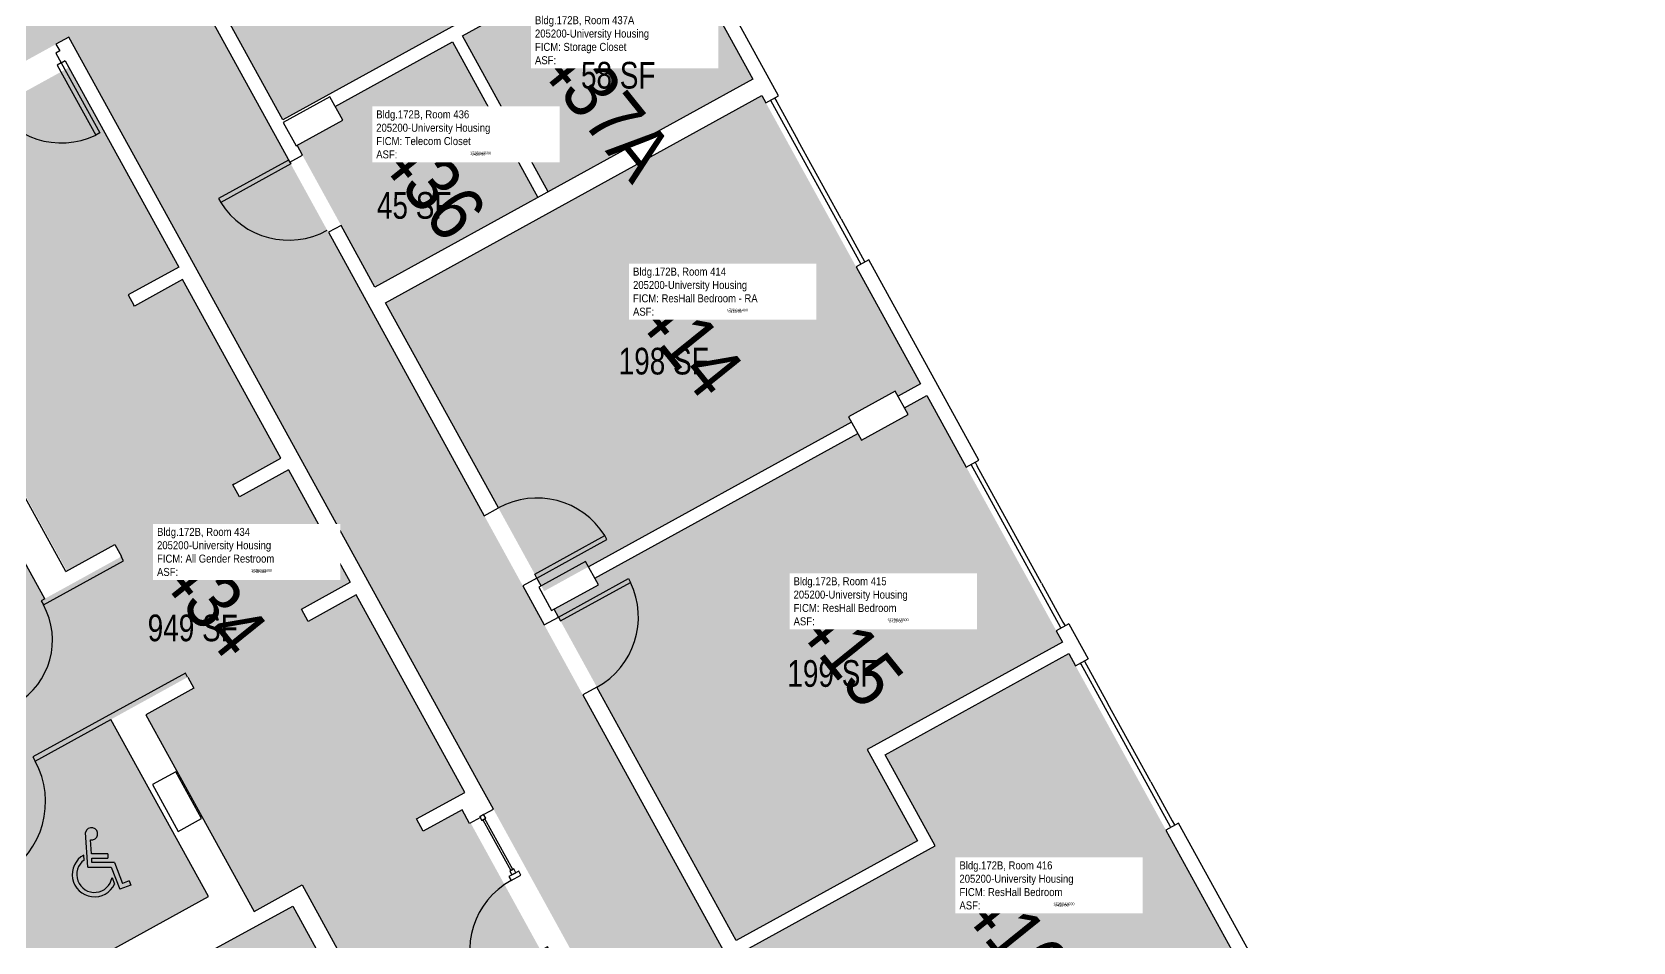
# Model space of a CAD drawing. Header units: inches. Extents: x 69233640 to 69235957, y 27660565 to 27663170.
# Drawn here: x 69235014 to 69235734, y 27661523 to 27661932 of the extents above; entities that cross this region are included whole.
import ezdxf
from ezdxf.enums import TextEntityAlignment as Align

# ---------------------------------------------------------------- set-up
doc = ezdxf.new("R2010")
doc.units = ezdxf.units.IN
doc.header["$LTSCALE"] = 100
doc.header["$MEASUREMENT"] = 0
doc.layers.get('0').update_dxf_attribs({"linetype": 'CONTINUOUS'})
for name, color, linetype in [('A-COLS', 5, 'CONTINUOUS'), ('A-DOOR', 2, 'CONTINUOUS'), ('A-GLAZ', 1, 'CONTINUOUS'), ('A-IDEN-ICON', 4, 'CONTINUOUS'), ('A-IDEN-RNUM', 7, 'CONTINUOUS'), ('A-IDEN-SNUM', 4, 'CONTINUOUS'), ('A-IDEN-VNUM', 4, 'CONTINUOUS'), ('A-WALL', 5, 'CONTINUOUS'), ('AREA-TEXT', 3, 'CONTINUOUS'), ('Rooms-Category-Color', 7, 'CONTINUOUS'), ('Rooms-College-Color', 7, 'CONTINUOUS'), ('Rooms-Department-Color', 7, 'CONTINUOUS'), ('Rooms-Division-Color', 7, 'CONTINUOUS'), ('Rooms-Information', 7, 'CONTINUOUS')]:
    doc.layers.add(name, color=color, linetype=linetype)
doc.styles.add('CP_AREA', font='arial.ttf', dxfattribs={"height": 15})
doc.styles.add('CP_ROOMSNUMBER', font='arial.ttf', dxfattribs={"height": 1})
doc.styles.add('CP_ROOMVNUMBER', font='arial.ttf', dxfattribs={"width": 0.85, "height": 0.075})

# ---------------------------------------------------------------- blocks, each defined once
blk = doc.blocks.new('08_Single-Flush - 08 Door_Single-Flush  3_-0_ x 7_-0_-3899613-LEVEL 4')
at = {"layer": 'A-DOOR'}
for p, q in [((16, 3.62), (16, 39.57)), ((18, 39.57), (16, 39.57)), ((18, 3.62), (18, 39.57)), ((18, 3.62), (16, 3.62))]:
    blk.add_line(p, q, dxfattribs=at)
at = {"layer": 'A-DOOR', "lineweight": 25}
blk.add_arc((18, 3.62), 36, 93.18474, 180, dxfattribs=at)
blk = doc.blocks.new('08_Single-Flush - 08 Door_Single-Flush  3_-0_ x 7_-0_-3899614-LEVEL 4')
at = {"layer": 'A-DOOR'}
for p, q in [((16, -3.62), (16, -39.57)), ((18, -3.62), (16, -3.62)), ((18, -3.62), (18, -39.57)), ((18, -39.57), (16, -39.57))]:
    blk.add_line(p, q, dxfattribs=at)
at = {"layer": 'A-DOOR', "lineweight": 25}
blk.add_arc((18, -3.62), 36, 180, 266.81526, dxfattribs=at)
blk = doc.blocks.new('08_Single-Flush - 08 Door_Single-Flush  3_-0_ x 7_-0_-416150-LEVEL 4')
at = {"layer": 'A-DOOR'}
for p, q in [((16, 3.25), (16, 39.19)), ((18, 39.19), (16, 39.19)), ((18, 3.25), (18, 39.19)), ((18, 3.25), (16, 3.25))]:
    blk.add_line(p, q, dxfattribs=at)
at = {"layer": 'A-DOOR', "lineweight": 25}
blk.add_arc((18, 3.25), 36, 93.18474, 180, dxfattribs=at)
blk = doc.blocks.new('Panel Door2 - Panel Door_3_-2_ x 7_-8_-3133940-LEVEL 4')
at = {"layer": 'A-DOOR'}
for p, q in [((18, 1.06), (18, 39.05)), ((19, 39.05), (18, 39.05)), ((19, 1.06), (19, 39.05)), ((19, 1.06), (18, 1.06))]:
    blk.add_line(p, q, dxfattribs=at)
at = {"layer": 'A-DOOR', "lineweight": 25}
blk.add_arc((19, 1.06), 38, 91.50796, 180, dxfattribs=at)
blk = doc.blocks.new('08_Single-Flush - 08 Door_Single-Flush  3_-0_ x 7_-0_ - NO RATING-2496992-LEVEL 4')
at = {"layer": 'A-DOOR'}
for p, q in [((16, -2.62), (16, -38.57)), ((18, -2.62), (16, -2.62)), ((18, -2.62), (18, -38.57)), ((18, -38.57), (16, -38.57))]:
    blk.add_line(p, q, dxfattribs=at)
at = {"layer": 'A-DOOR', "lineweight": 25}
blk.add_arc((18, -2.62), 36, 180, 266.81526, dxfattribs=at)
blk = doc.blocks.new('Panel Door2 - Panel Door_2_-9_ x 7_-8_-3133977-LEVEL 4')
at = {"layer": 'A-DOOR'}
for p, q in [((15.5, 1.06), (15.5, 34.05)), ((16.5, 34.05), (15.5, 34.05)), ((16.5, 1.06), (16.5, 34.05)), ((16.5, 1.06), (15.5, 1.06))]:
    blk.add_line(p, q, dxfattribs=at)
at = {"layer": 'A-DOOR', "lineweight": 25}
blk.add_arc((16.5, 1.06), 33, 91.7365, 180, dxfattribs=at)
blk = doc.blocks.new('08_Single-Flush - 08 Door_Single-Flush  3_-0_ x 7_-0_-2482383-LEVEL 4')
at = {"layer": 'A-DOOR'}
for p, q in [((16, -2.5), (16, -38.44)), ((18, -2.5), (16, -2.5)), ((18, -2.5), (18, -38.44)), ((18, -38.44), (16, -38.44))]:
    blk.add_line(p, q, dxfattribs=at)
at = {"layer": 'A-DOOR', "lineweight": 25}
blk.add_arc((18, -2.5), 36, 180, 266.81526, dxfattribs=at)
blk = doc.blocks.new('CPHC')
for p, q in [((5.49, 8), (5.01, 15.77)), ((6.31, 11), (6.12, 14.1)), ((10, 11), (6.31, 11)), ((10, 11), (10, 10)), ((4.7, 9.57), (4.63, 10.7)), ((5.49, 8), (10.79, 8)), ((6.37, 10), (10, 10)), ((6.43, 9), (6.37, 10)), ((11.48, 9), (6.43, 9)), ((10.79, 8), (12.74, 2.99)), ((11.48, 9), (13.31, 4.28)), ((10.95, 5.66), (11.53, 4.17)), ((15.18, 3.93), (12.74, 2.99)), ((14.82, 4.87), (13.31, 4.28)), ((14.82, 4.87), (15.18, 3.93))]:
    blk.add_line(p, q)
for centre, radius, start, end in [((6.35, 15.46), 1.38, 260.2584, 166.6451), ((7, 6.3), 5, 118.3454, 334.8586), ((7, 6.3), 4, 125.1719, 350.8537)]:
    blk.add_arc(centre, radius, start, end)

msp = doc.modelspace()

# ---------------------------------------------------------------- hatches: boundary and pattern name
at = {"layer": 'Rooms-Category-Color', "true_color": 0x728ef3}
for points in [[(69235088.75, 27661961.81), (69235126.81, 27661892.64), (69235325.73, 27662002.09), (69235315.99, 27662030.66), (69235226.01, 27662294.66), (69234980.07, 27662159.33), (69234992.79, 27662136.2), (69235013.38, 27662147.53), (69235019.17, 27662137.02), (69234998.58, 27662125.69), (69235030.19, 27662068.25), (69235066.59, 27662002.09)], [(69235299.61, 27661981.01), (69235338.18, 27661910.9), (69235246.09, 27661860.22), (69235207.51, 27661930.34)], [(69235381.2, 27661759.08), (69235402.23, 27661770.65), (69235403.54, 27661768.27), (69235413.62, 27661773.81), (69235342.28, 27661903.45), (69235172.97, 27661810.29), (69235244.31, 27661680.65), (69235264.24, 27661691.62), (69235382.52, 27661756.7)], [(69235416.45, 27661768.66), (69235406.38, 27661763.12), (69235408.02, 27661760.14), (69235386.99, 27661748.57), (69235385.35, 27661751.55), (69235267.07, 27661686.47), (69235268.71, 27661683.49), (69235248.78, 27661672.52), (69235330.72, 27661523.61), (69235412.19, 27661568.44), (69235389.66, 27661609.39), (69235477.49, 27661657.72)], [(69235393.88, 27661408.81), (69235553.34, 27661496.55), (69235563.19, 27661501.97), (69235480.32, 27661652.57), (69235397.64, 27661607.08), (69235420.17, 27661566.13), (69235333.55, 27661518.46)]]:
    msp.add_hatch(color=171, dxfattribs=at).paths.add_polyline_path(points)
at = {"layer": 'Rooms-Category-Color', "true_color": 0xadadad}
for points in [[(69234463.15, 27661538.79), (69234470.21, 27661542.67), (69234542.95, 27661582.76), (69234541.26, 27661585.82), (69234541.11, 27661585.82), (69234512.52, 27661637.78), (69234685.99, 27661733.23), (69234714.59, 27661681.34), (69234723.87, 27661686.45), (69234726.76, 27661681.2), (69234780.96, 27661711.11), (69234747.61, 27661771.71), (69234748.51, 27661772.2), (69234747.97, 27661773.19), (69234748.05, 27661773.24), (69234747.57, 27661774.11), (69234852.24, 27661831.7), (69234855.41, 27661833.45), (69234855.47, 27661833.48), (69234947.66, 27661884.2), (69234947.66, 27661884.2), (69235027.65, 27661928.21), (69235028.21, 27661928.49), (69235084.02, 27661956.92), (69235025.86, 27662062.59), (69234973.3, 27662033.67), (69234973.48, 27662033.34), (69234935.91, 27662012.67), (69234917.12, 27662036.03), (69234773.43, 27661922.69), (69234765.87, 27661932.09), (69234705.64, 27662006.94), (69234661.05, 27661971.07), (69234656.36, 27661967.29), (69234460.22, 27661809.45), (69234445.72, 27661827.47), (69234337.06, 27661767.59)], [(69235030.51, 27661929.76), (69235084.02, 27661956.92), (69235734.08, 27660775.49), (69235681.49, 27660746.55)], [(69235203.03, 27661927.59), (69235241.49, 27661857.69), (69235168.22, 27661817.38), (69235133.15, 27661881.12), (69235153.74, 27661892.45), (69235150.35, 27661898.6)], [(69235049.44, 27661622.98), (69235083.99, 27661642), (69235086.77, 27661636.96), (69235065.19, 27661625.09), (69235111.56, 27661540.81), (69235113.85, 27661536.65), (69235135.42, 27661548.53), (69235182.61, 27661462.77), (69235175.38, 27661458.79), (69235148.56, 27661507.53), (69235131.21, 27661539.07), (69235111.37, 27661528.15), (69235110.35, 27661527.59), (69235095.29, 27661519.31), (69235112.64, 27661487.77), (69235139.46, 27661439.03), (69235132.23, 27661435.05), (69235105.41, 27661483.79), (69235088.06, 27661515.33), (69235052.14, 27661495.56), (69235069.49, 27661464.02), (69235096.31, 27661415.29), (69235089.08, 27661411.31), (69235062.26, 27661460.05), (69235044.91, 27661491.59), (69235008.99, 27661471.82), (69235026.34, 27661440.28), (69235053.16, 27661391.54), (69235045.93, 27661387.57), (69235019.12, 27661436.3), (69235001.76, 27661467.85), (69234965.84, 27661448.08), (69234983.2, 27661416.54), (69235009.5, 27661368.73), (69234987.89, 27661356.84), (69235017.21, 27661303.57), (69235017.21, 27661303.57), (69235058.75, 27661228.07), (69235115.2, 27661259.14), (69235147.61, 27661276.97), (69235115.8, 27661334.8), (69235084.25, 27661317.44), (69235095.82, 27661296.41), (69235090.35, 27661293.4), (69235069.57, 27661331.17), (69235113.81, 27661355.51), (69235137.49, 27661312.49), (69235137.49, 27661312.49), (69235154.84, 27661280.95), (69235190.32, 27661300.47), (69235172.97, 27661332.01), (69235148.79, 27661375.96), (69235156.01, 27661379.94), (69235181.89, 27661332.91), (69235182.86, 27661331.15), (69235182.86, 27661331.15), (69235200.21, 27661299.61), (69235235.69, 27661319.13), (69235218.34, 27661350.67), (69235217.37, 27661352.43), (69235217.38, 27661352.43), (69235192.01, 27661398.53), (69235211.94, 27661409.5), (69235211.7, 27661409.94), (69235226.32, 27661417.98), (69235232.77, 27661406.27), (69235292.52, 27661439.15), (69235252.52, 27661511.87), (69235230.2, 27661499.59), (69235226.58, 27661506.16), (69235244.47, 27661516), (69235211.2, 27661576.46), (69235210.77, 27661576.22), (69235207.39, 27661582.36), (69235189.94, 27661572.76), (69235186.93, 27661578.23), (69235208.59, 27661590.15), (69235159.73, 27661678.96), (69235138.11, 27661667.06), (69235135.1, 27661672.54), (69235157.1, 27661684.65), (69235129.32, 27661735.13), (69235107.49, 27661723.12), (69235104.72, 27661728.16), (69235104.5, 27661728.04), (69235104.48, 27661728.59), (69235125.92, 27661740.39), (69235081.69, 27661820.78), (69235060.03, 27661808.86), (69235057.2, 27661813.87), (69235057.26, 27661813.9), (69235079.96, 27661826.39), (69235030.58, 27661916.13), (69234955.74, 27661874.95), (69235007.89, 27661780.18), (69234986.37, 27661768.34), (69235029.58, 27661689.81), (69235051.15, 27661701.68), (69235054.17, 27661696.21), (69235019.64, 27661677.21), (69235018.37, 27661679.51), (69234975.89, 27661756.72), (69234944.35, 27661739.36), (69234988.61, 27661658.92), (69234983.13, 27661655.91), (69234938.87, 27661736.35), (69234901.64, 27661715.86), (69234945.9, 27661635.42), (69234940.42, 27661632.41), (69234896.16, 27661712.85), (69234858.92, 27661692.36), (69234903.19, 27661611.92), (69234897.71, 27661608.91), (69234853.45, 27661689.35), (69234816.21, 27661668.86), (69234860.47, 27661588.42), (69234860.47, 27661588.42), (69234889.28, 27661536.07), (69234889.28, 27661536.07), (69234933.63, 27661455.46), (69234970.87, 27661475.95), (69234926.51, 27661556.56), (69234931.99, 27661559.57), (69234976.34, 27661478.96), (69235013.58, 27661499.45), (69234969.23, 27661580.06), (69234974.7, 27661583.07), (69235019.05, 27661502.47), (69235093.28, 27661543.31), (69235050.71, 27661620.68)]]:
    msp.add_hatch(color=253, dxfattribs=at).paths.add_polyline_path(points)
at = {"layer": 'Rooms-College-Color', "true_color": 0xadadad}
for points in [[(69235088.75, 27661961.81), (69235126.81, 27661892.64), (69235325.73, 27662002.09), (69235315.99, 27662030.66), (69235226.01, 27662294.66), (69234980.07, 27662159.33), (69234992.79, 27662136.2), (69235013.38, 27662147.53), (69235019.17, 27662137.02), (69234998.58, 27662125.69), (69235030.19, 27662068.25), (69235066.59, 27662002.09)], [(69234463.15, 27661538.79), (69234470.21, 27661542.67), (69234542.95, 27661582.76), (69234541.26, 27661585.82), (69234541.11, 27661585.82), (69234512.52, 27661637.78), (69234685.99, 27661733.23), (69234714.59, 27661681.34), (69234723.87, 27661686.45), (69234726.76, 27661681.2), (69234780.96, 27661711.11), (69234747.61, 27661771.71), (69234748.51, 27661772.2), (69234747.97, 27661773.19), (69234748.05, 27661773.24), (69234747.57, 27661774.11), (69234852.24, 27661831.7), (69234855.41, 27661833.45), (69234855.47, 27661833.48), (69234947.66, 27661884.2), (69234947.66, 27661884.2), (69235027.65, 27661928.21), (69235028.21, 27661928.49), (69235084.02, 27661956.92), (69235025.86, 27662062.59), (69234973.3, 27662033.67), (69234973.48, 27662033.34), (69234935.91, 27662012.67), (69234917.12, 27662036.03), (69234773.43, 27661922.69), (69234765.87, 27661932.09), (69234705.64, 27662006.94), (69234661.05, 27661971.07), (69234656.36, 27661967.29), (69234460.22, 27661809.45), (69234445.72, 27661827.47), (69234337.06, 27661767.59)], [(69235299.61, 27661981.01), (69235338.18, 27661910.9), (69235246.09, 27661860.22), (69235207.51, 27661930.34)], [(69235030.51, 27661929.76), (69235084.02, 27661956.92), (69235734.08, 27660775.49), (69235681.49, 27660746.55)], [(69235203.03, 27661927.59), (69235241.49, 27661857.69), (69235168.22, 27661817.38), (69235133.15, 27661881.12), (69235153.74, 27661892.45), (69235150.35, 27661898.6)], [(69235049.44, 27661622.98), (69235083.99, 27661642), (69235086.77, 27661636.96), (69235065.19, 27661625.09), (69235111.56, 27661540.81), (69235113.85, 27661536.65), (69235135.42, 27661548.53), (69235182.61, 27661462.77), (69235175.38, 27661458.79), (69235148.56, 27661507.53), (69235131.21, 27661539.07), (69235111.37, 27661528.15), (69235110.35, 27661527.59), (69235095.29, 27661519.31), (69235112.64, 27661487.77), (69235139.46, 27661439.03), (69235132.23, 27661435.05), (69235105.41, 27661483.79), (69235088.06, 27661515.33), (69235052.14, 27661495.56), (69235069.49, 27661464.02), (69235096.31, 27661415.29), (69235089.08, 27661411.31), (69235062.26, 27661460.05), (69235044.91, 27661491.59), (69235008.99, 27661471.82), (69235026.34, 27661440.28), (69235053.16, 27661391.54), (69235045.93, 27661387.57), (69235019.12, 27661436.3), (69235001.76, 27661467.85), (69234965.84, 27661448.08), (69234983.2, 27661416.54), (69235009.5, 27661368.73), (69234987.89, 27661356.84), (69235017.21, 27661303.57), (69235017.21, 27661303.57), (69235058.75, 27661228.07), (69235115.2, 27661259.14), (69235147.61, 27661276.97), (69235115.8, 27661334.8), (69235084.25, 27661317.44), (69235095.82, 27661296.41), (69235090.35, 27661293.4), (69235069.57, 27661331.17), (69235113.81, 27661355.51), (69235137.49, 27661312.49), (69235137.49, 27661312.49), (69235154.84, 27661280.95), (69235190.32, 27661300.47), (69235172.97, 27661332.01), (69235148.79, 27661375.96), (69235156.01, 27661379.94), (69235181.89, 27661332.91), (69235182.86, 27661331.15), (69235182.86, 27661331.15), (69235200.21, 27661299.61), (69235235.69, 27661319.13), (69235218.34, 27661350.67), (69235217.37, 27661352.43), (69235217.38, 27661352.43), (69235192.01, 27661398.53), (69235211.94, 27661409.5), (69235211.7, 27661409.94), (69235226.32, 27661417.98), (69235232.77, 27661406.27), (69235292.52, 27661439.15), (69235252.52, 27661511.87), (69235230.2, 27661499.59), (69235226.58, 27661506.16), (69235244.47, 27661516), (69235211.2, 27661576.46), (69235210.77, 27661576.22), (69235207.39, 27661582.36), (69235189.94, 27661572.76), (69235186.93, 27661578.23), (69235208.59, 27661590.15), (69235159.73, 27661678.96), (69235138.11, 27661667.06), (69235135.1, 27661672.54), (69235157.1, 27661684.65), (69235129.32, 27661735.13), (69235107.49, 27661723.12), (69235104.72, 27661728.16), (69235104.5, 27661728.04), (69235104.48, 27661728.59), (69235125.92, 27661740.39), (69235081.69, 27661820.78), (69235060.03, 27661808.86), (69235057.2, 27661813.87), (69235057.26, 27661813.9), (69235079.96, 27661826.39), (69235030.58, 27661916.13), (69234955.74, 27661874.95), (69235007.89, 27661780.18), (69234986.37, 27661768.34), (69235029.58, 27661689.81), (69235051.15, 27661701.68), (69235054.17, 27661696.21), (69235019.64, 27661677.21), (69235018.37, 27661679.51), (69234975.89, 27661756.72), (69234944.35, 27661739.36), (69234988.61, 27661658.92), (69234983.13, 27661655.91), (69234938.87, 27661736.35), (69234901.64, 27661715.86), (69234945.9, 27661635.42), (69234940.42, 27661632.41), (69234896.16, 27661712.85), (69234858.92, 27661692.36), (69234903.19, 27661611.92), (69234897.71, 27661608.91), (69234853.45, 27661689.35), (69234816.21, 27661668.86), (69234860.47, 27661588.42), (69234860.47, 27661588.42), (69234889.28, 27661536.07), (69234889.28, 27661536.07), (69234933.63, 27661455.46), (69234970.87, 27661475.95), (69234926.51, 27661556.56), (69234931.99, 27661559.57), (69234976.34, 27661478.96), (69235013.58, 27661499.45), (69234969.23, 27661580.06), (69234974.7, 27661583.07), (69235019.05, 27661502.47), (69235093.28, 27661543.31), (69235050.71, 27661620.68)], [(69235381.2, 27661759.08), (69235402.23, 27661770.65), (69235403.54, 27661768.27), (69235413.62, 27661773.81), (69235342.28, 27661903.45), (69235172.97, 27661810.29), (69235244.31, 27661680.65), (69235264.24, 27661691.62), (69235382.52, 27661756.7)], [(69235416.45, 27661768.66), (69235406.38, 27661763.12), (69235408.02, 27661760.14), (69235386.99, 27661748.57), (69235385.35, 27661751.55), (69235267.07, 27661686.47), (69235268.71, 27661683.49), (69235248.78, 27661672.52), (69235330.72, 27661523.61), (69235412.19, 27661568.44), (69235389.66, 27661609.39), (69235477.49, 27661657.72)], [(69235393.88, 27661408.81), (69235553.34, 27661496.55), (69235563.19, 27661501.97), (69235480.32, 27661652.57), (69235397.64, 27661607.08), (69235420.17, 27661566.13), (69235333.55, 27661518.46)]]:
    msp.add_hatch(color=253, dxfattribs=at).paths.add_polyline_path(points)
at = {"layer": 'Rooms-Department-Color', "true_color": 0x604aed}
for points in [[(69235088.75, 27661961.81), (69235126.81, 27661892.64), (69235325.73, 27662002.09), (69235315.99, 27662030.66), (69235226.01, 27662294.66), (69234980.07, 27662159.33), (69234992.79, 27662136.2), (69235013.38, 27662147.53), (69235019.17, 27662137.02), (69234998.58, 27662125.69), (69235030.19, 27662068.25), (69235066.59, 27662002.09)], [(69235299.61, 27661981.01), (69235338.18, 27661910.9), (69235246.09, 27661860.22), (69235207.51, 27661930.34)], [(69235381.2, 27661759.08), (69235402.23, 27661770.65), (69235403.54, 27661768.27), (69235413.62, 27661773.81), (69235342.28, 27661903.45), (69235172.97, 27661810.29), (69235244.31, 27661680.65), (69235264.24, 27661691.62), (69235382.52, 27661756.7)], [(69235416.45, 27661768.66), (69235406.38, 27661763.12), (69235408.02, 27661760.14), (69235386.99, 27661748.57), (69235385.35, 27661751.55), (69235267.07, 27661686.47), (69235268.71, 27661683.49), (69235248.78, 27661672.52), (69235330.72, 27661523.61), (69235412.19, 27661568.44), (69235389.66, 27661609.39), (69235477.49, 27661657.72)], [(69235393.88, 27661408.81), (69235553.34, 27661496.55), (69235563.19, 27661501.97), (69235480.32, 27661652.57), (69235397.64, 27661607.08), (69235420.17, 27661566.13), (69235333.55, 27661518.46)]]:
    msp.add_hatch(color=173, dxfattribs=at).paths.add_polyline_path(points)
at = {"layer": 'Rooms-Department-Color', "true_color": 0xacacac}
for points in [[(69234463.15, 27661538.79), (69234470.21, 27661542.67), (69234542.95, 27661582.76), (69234541.26, 27661585.82), (69234541.11, 27661585.82), (69234512.52, 27661637.78), (69234685.99, 27661733.23), (69234714.59, 27661681.34), (69234723.87, 27661686.45), (69234726.76, 27661681.2), (69234780.96, 27661711.11), (69234747.61, 27661771.71), (69234748.51, 27661772.2), (69234747.97, 27661773.19), (69234748.05, 27661773.24), (69234747.57, 27661774.11), (69234852.24, 27661831.7), (69234855.41, 27661833.45), (69234855.47, 27661833.48), (69234947.66, 27661884.2), (69234947.66, 27661884.2), (69235027.65, 27661928.21), (69235028.21, 27661928.49), (69235084.02, 27661956.92), (69235025.86, 27662062.59), (69234973.3, 27662033.67), (69234973.48, 27662033.34), (69234935.91, 27662012.67), (69234917.12, 27662036.03), (69234773.43, 27661922.69), (69234765.87, 27661932.09), (69234705.64, 27662006.94), (69234661.05, 27661971.07), (69234656.36, 27661967.29), (69234460.22, 27661809.45), (69234445.72, 27661827.47), (69234337.06, 27661767.59)], [(69235030.51, 27661929.76), (69235084.02, 27661956.92), (69235734.08, 27660775.49), (69235681.49, 27660746.55)], [(69235203.03, 27661927.59), (69235241.49, 27661857.69), (69235168.22, 27661817.38), (69235133.15, 27661881.12), (69235153.74, 27661892.45), (69235150.35, 27661898.6)], [(69235049.44, 27661622.98), (69235083.99, 27661642), (69235086.77, 27661636.96), (69235065.19, 27661625.09), (69235111.56, 27661540.81), (69235113.85, 27661536.65), (69235135.42, 27661548.53), (69235182.61, 27661462.77), (69235175.38, 27661458.79), (69235148.56, 27661507.53), (69235131.21, 27661539.07), (69235111.37, 27661528.15), (69235110.35, 27661527.59), (69235095.29, 27661519.31), (69235112.64, 27661487.77), (69235139.46, 27661439.03), (69235132.23, 27661435.05), (69235105.41, 27661483.79), (69235088.06, 27661515.33), (69235052.14, 27661495.56), (69235069.49, 27661464.02), (69235096.31, 27661415.29), (69235089.08, 27661411.31), (69235062.26, 27661460.05), (69235044.91, 27661491.59), (69235008.99, 27661471.82), (69235026.34, 27661440.28), (69235053.16, 27661391.54), (69235045.93, 27661387.57), (69235019.12, 27661436.3), (69235001.76, 27661467.85), (69234965.84, 27661448.08), (69234983.2, 27661416.54), (69235009.5, 27661368.73), (69234987.89, 27661356.84), (69235017.21, 27661303.57), (69235017.21, 27661303.57), (69235058.75, 27661228.07), (69235115.2, 27661259.14), (69235147.61, 27661276.97), (69235115.8, 27661334.8), (69235084.25, 27661317.44), (69235095.82, 27661296.41), (69235090.35, 27661293.4), (69235069.57, 27661331.17), (69235113.81, 27661355.51), (69235137.49, 27661312.49), (69235137.49, 27661312.49), (69235154.84, 27661280.95), (69235190.32, 27661300.47), (69235172.97, 27661332.01), (69235148.79, 27661375.96), (69235156.01, 27661379.94), (69235181.89, 27661332.91), (69235182.86, 27661331.15), (69235182.86, 27661331.15), (69235200.21, 27661299.61), (69235235.69, 27661319.13), (69235218.34, 27661350.67), (69235217.37, 27661352.43), (69235217.38, 27661352.43), (69235192.01, 27661398.53), (69235211.94, 27661409.5), (69235211.7, 27661409.94), (69235226.32, 27661417.98), (69235232.77, 27661406.27), (69235292.52, 27661439.15), (69235252.52, 27661511.87), (69235230.2, 27661499.59), (69235226.58, 27661506.16), (69235244.47, 27661516), (69235211.2, 27661576.46), (69235210.77, 27661576.22), (69235207.39, 27661582.36), (69235189.94, 27661572.76), (69235186.93, 27661578.23), (69235208.59, 27661590.15), (69235159.73, 27661678.96), (69235138.11, 27661667.06), (69235135.1, 27661672.54), (69235157.1, 27661684.65), (69235129.32, 27661735.13), (69235107.49, 27661723.12), (69235104.72, 27661728.16), (69235104.5, 27661728.04), (69235104.48, 27661728.59), (69235125.92, 27661740.39), (69235081.69, 27661820.78), (69235060.03, 27661808.86), (69235057.2, 27661813.87), (69235057.26, 27661813.9), (69235079.96, 27661826.39), (69235030.58, 27661916.13), (69234955.74, 27661874.95), (69235007.89, 27661780.18), (69234986.37, 27661768.34), (69235029.58, 27661689.81), (69235051.15, 27661701.68), (69235054.17, 27661696.21), (69235019.64, 27661677.21), (69235018.37, 27661679.51), (69234975.89, 27661756.72), (69234944.35, 27661739.36), (69234988.61, 27661658.92), (69234983.13, 27661655.91), (69234938.87, 27661736.35), (69234901.64, 27661715.86), (69234945.9, 27661635.42), (69234940.42, 27661632.41), (69234896.16, 27661712.85), (69234858.92, 27661692.36), (69234903.19, 27661611.92), (69234897.71, 27661608.91), (69234853.45, 27661689.35), (69234816.21, 27661668.86), (69234860.47, 27661588.42), (69234860.47, 27661588.42), (69234889.28, 27661536.07), (69234889.28, 27661536.07), (69234933.63, 27661455.46), (69234970.87, 27661475.95), (69234926.51, 27661556.56), (69234931.99, 27661559.57), (69234976.34, 27661478.96), (69235013.58, 27661499.45), (69234969.23, 27661580.06), (69234974.7, 27661583.07), (69235019.05, 27661502.47), (69235093.28, 27661543.31), (69235050.71, 27661620.68)]]:
    msp.add_hatch(color=253, dxfattribs=at).paths.add_polyline_path(points)
at = {"layer": 'Rooms-Division-Color', "true_color": 0x604aed}
for points in [[(69235088.75, 27661961.81), (69235126.81, 27661892.64), (69235325.73, 27662002.09), (69235315.99, 27662030.66), (69235226.01, 27662294.66), (69234980.07, 27662159.33), (69234992.79, 27662136.2), (69235013.38, 27662147.53), (69235019.17, 27662137.02), (69234998.58, 27662125.69), (69235030.19, 27662068.25), (69235066.59, 27662002.09)], [(69235299.61, 27661981.01), (69235338.18, 27661910.9), (69235246.09, 27661860.22), (69235207.51, 27661930.34)], [(69235381.2, 27661759.08), (69235402.23, 27661770.65), (69235403.54, 27661768.27), (69235413.62, 27661773.81), (69235342.28, 27661903.45), (69235172.97, 27661810.29), (69235244.31, 27661680.65), (69235264.24, 27661691.62), (69235382.52, 27661756.7)], [(69235416.45, 27661768.66), (69235406.38, 27661763.12), (69235408.02, 27661760.14), (69235386.99, 27661748.57), (69235385.35, 27661751.55), (69235267.07, 27661686.47), (69235268.71, 27661683.49), (69235248.78, 27661672.52), (69235330.72, 27661523.61), (69235412.19, 27661568.44), (69235389.66, 27661609.39), (69235477.49, 27661657.72)], [(69235393.88, 27661408.81), (69235553.34, 27661496.55), (69235563.19, 27661501.97), (69235480.32, 27661652.57), (69235397.64, 27661607.08), (69235420.17, 27661566.13), (69235333.55, 27661518.46)]]:
    msp.add_hatch(color=173, dxfattribs=at).paths.add_polyline_path(points)
at = {"layer": 'Rooms-Division-Color', "true_color": 0xadadad}
for points in [[(69234463.15, 27661538.79), (69234470.21, 27661542.67), (69234542.95, 27661582.76), (69234541.26, 27661585.82), (69234541.11, 27661585.82), (69234512.52, 27661637.78), (69234685.99, 27661733.23), (69234714.59, 27661681.34), (69234723.87, 27661686.45), (69234726.76, 27661681.2), (69234780.96, 27661711.11), (69234747.61, 27661771.71), (69234748.51, 27661772.2), (69234747.97, 27661773.19), (69234748.05, 27661773.24), (69234747.57, 27661774.11), (69234852.24, 27661831.7), (69234855.41, 27661833.45), (69234855.47, 27661833.48), (69234947.66, 27661884.2), (69234947.66, 27661884.2), (69235027.65, 27661928.21), (69235028.21, 27661928.49), (69235084.02, 27661956.92), (69235025.86, 27662062.59), (69234973.3, 27662033.67), (69234973.48, 27662033.34), (69234935.91, 27662012.67), (69234917.12, 27662036.03), (69234773.43, 27661922.69), (69234765.87, 27661932.09), (69234705.64, 27662006.94), (69234661.05, 27661971.07), (69234656.36, 27661967.29), (69234460.22, 27661809.45), (69234445.72, 27661827.47), (69234337.06, 27661767.59)], [(69235030.51, 27661929.76), (69235084.02, 27661956.92), (69235734.08, 27660775.49), (69235681.49, 27660746.55)], [(69235203.03, 27661927.59), (69235241.49, 27661857.69), (69235168.22, 27661817.38), (69235133.15, 27661881.12), (69235153.74, 27661892.45), (69235150.35, 27661898.6)], [(69235049.44, 27661622.98), (69235083.99, 27661642), (69235086.77, 27661636.96), (69235065.19, 27661625.09), (69235111.56, 27661540.81), (69235113.85, 27661536.65), (69235135.42, 27661548.53), (69235182.61, 27661462.77), (69235175.38, 27661458.79), (69235148.56, 27661507.53), (69235131.21, 27661539.07), (69235111.37, 27661528.15), (69235110.35, 27661527.59), (69235095.29, 27661519.31), (69235112.64, 27661487.77), (69235139.46, 27661439.03), (69235132.23, 27661435.05), (69235105.41, 27661483.79), (69235088.06, 27661515.33), (69235052.14, 27661495.56), (69235069.49, 27661464.02), (69235096.31, 27661415.29), (69235089.08, 27661411.31), (69235062.26, 27661460.05), (69235044.91, 27661491.59), (69235008.99, 27661471.82), (69235026.34, 27661440.28), (69235053.16, 27661391.54), (69235045.93, 27661387.57), (69235019.12, 27661436.3), (69235001.76, 27661467.85), (69234965.84, 27661448.08), (69234983.2, 27661416.54), (69235009.5, 27661368.73), (69234987.89, 27661356.84), (69235017.21, 27661303.57), (69235017.21, 27661303.57), (69235058.75, 27661228.07), (69235115.2, 27661259.14), (69235147.61, 27661276.97), (69235115.8, 27661334.8), (69235084.25, 27661317.44), (69235095.82, 27661296.41), (69235090.35, 27661293.4), (69235069.57, 27661331.17), (69235113.81, 27661355.51), (69235137.49, 27661312.49), (69235137.49, 27661312.49), (69235154.84, 27661280.95), (69235190.32, 27661300.47), (69235172.97, 27661332.01), (69235148.79, 27661375.96), (69235156.01, 27661379.94), (69235181.89, 27661332.91), (69235182.86, 27661331.15), (69235182.86, 27661331.15), (69235200.21, 27661299.61), (69235235.69, 27661319.13), (69235218.34, 27661350.67), (69235217.37, 27661352.43), (69235217.38, 27661352.43), (69235192.01, 27661398.53), (69235211.94, 27661409.5), (69235211.7, 27661409.94), (69235226.32, 27661417.98), (69235232.77, 27661406.27), (69235292.52, 27661439.15), (69235252.52, 27661511.87), (69235230.2, 27661499.59), (69235226.58, 27661506.16), (69235244.47, 27661516), (69235211.2, 27661576.46), (69235210.77, 27661576.22), (69235207.39, 27661582.36), (69235189.94, 27661572.76), (69235186.93, 27661578.23), (69235208.59, 27661590.15), (69235159.73, 27661678.96), (69235138.11, 27661667.06), (69235135.1, 27661672.54), (69235157.1, 27661684.65), (69235129.32, 27661735.13), (69235107.49, 27661723.12), (69235104.72, 27661728.16), (69235104.5, 27661728.04), (69235104.48, 27661728.59), (69235125.92, 27661740.39), (69235081.69, 27661820.78), (69235060.03, 27661808.86), (69235057.2, 27661813.87), (69235057.26, 27661813.9), (69235079.96, 27661826.39), (69235030.58, 27661916.13), (69234955.74, 27661874.95), (69235007.89, 27661780.18), (69234986.37, 27661768.34), (69235029.58, 27661689.81), (69235051.15, 27661701.68), (69235054.17, 27661696.21), (69235019.64, 27661677.21), (69235018.37, 27661679.51), (69234975.89, 27661756.72), (69234944.35, 27661739.36), (69234988.61, 27661658.92), (69234983.13, 27661655.91), (69234938.87, 27661736.35), (69234901.64, 27661715.86), (69234945.9, 27661635.42), (69234940.42, 27661632.41), (69234896.16, 27661712.85), (69234858.92, 27661692.36), (69234903.19, 27661611.92), (69234897.71, 27661608.91), (69234853.45, 27661689.35), (69234816.21, 27661668.86), (69234860.47, 27661588.42), (69234860.47, 27661588.42), (69234889.28, 27661536.07), (69234889.28, 27661536.07), (69234933.63, 27661455.46), (69234970.87, 27661475.95), (69234926.51, 27661556.56), (69234931.99, 27661559.57), (69234976.34, 27661478.96), (69235013.58, 27661499.45), (69234969.23, 27661580.06), (69234974.7, 27661583.07), (69235019.05, 27661502.47), (69235093.28, 27661543.31), (69235050.71, 27661620.68)]]:
    msp.add_hatch(color=253, dxfattribs=at).paths.add_polyline_path(points)

# ---------------------------------------------------------------- linework, layer by layer
at = {"layer": 'A-COLS', "lineweight": -3}
for p, q in [((69235147.95, 27661902.96), (69235126.93, 27661891.39)), ((69235153.74, 27661892.45), (69235147.95, 27661902.96)), ((69235126.93, 27661891.39), (69235132.71, 27661880.88)), ((69235132.71, 27661880.88), (69235153.74, 27661892.45)), ((69235402.23, 27661770.65), (69235381.2, 27661759.08)), ((69235408.02, 27661760.14), (69235402.23, 27661770.65)), ((69235386.99, 27661748.57), (69235408.02, 27661760.14)), ((69235381.2, 27661759.08), (69235386.99, 27661748.57)), ((69235262.93, 27661694), (69235241.9, 27661682.43)), ((69235268.71, 27661683.49), (69235262.93, 27661694)), ((69235241.9, 27661682.43), (69235247.68, 27661671.92)), ((69235247.68, 27661671.92), (69235268.71, 27661683.49)), ((69235078.6, 27661599.43), (69235068.08, 27661593.64)), ((69235090.17, 27661578.4), (69235078.6, 27661599.43)), ((69235068.08, 27661593.64), (69235079.65, 27661572.62)), ((69235079.65, 27661572.62), (69235090.17, 27661578.4))]:
    msp.add_line(p, q, dxfattribs=at)
at = {"layer": 'A-GLAZ', "lineweight": -3}
for p, q in [((69235346.48, 27661901), (69235346.23, 27661901.46)), ((69235386.73, 27661827.86), (69235346.48, 27661901)), ((69235347.99, 27661902.42), (69235348.95, 27661900.67)), ((69235348.95, 27661900.67), (69235358.59, 27661883.15)), ((69235377.87, 27661848.1), (69235358.59, 27661883.15)), ((69235377.87, 27661848.1), (69235387.52, 27661830.58)), ((69235386.85, 27661827.64), (69235386.73, 27661827.86)), ((69235387.52, 27661830.58), (69235388.48, 27661828.83)), ((69235438.13, 27661738.59), (69235439.1, 27661736.83)), ((69235476.63, 27661664.48), (69235436.38, 27661737.62)), ((69235468.02, 27661684.26), (69235439.1, 27661736.83)), ((69235468.02, 27661684.26), (69235477.66, 27661666.74)), ((69235477.66, 27661666.74), (69235478.63, 27661664.99)), ((69235476.87, 27661664.03), (69235476.63, 27661664.48)), ((69235485.8, 27661647.8), (69235485.55, 27661648.26)), ((69235526.05, 27661574.66), (69235485.8, 27661647.8)), ((69235487.3, 27661649.22), (69235488.27, 27661647.47)), ((69235488.27, 27661647.47), (69235497.91, 27661629.94)), ((69235517.19, 27661594.9), (69235497.91, 27661629.94)), ((69235517.19, 27661594.9), (69235526.83, 27661577.38)), ((69235217.62, 27661578.28), (69235216.75, 27661577.79)), ((69235216.75, 27661577.79), (69235229.28, 27661555.02)), ((69235230.16, 27661555.5), (69235217.62, 27661578.28)), ((69235526.83, 27661577.38), (69235527.8, 27661575.62)), ((69235229.28, 27661555.02), (69235230.16, 27661555.5))]:
    msp.add_line(p, q, dxfattribs=at)
at = {"layer": 'A-GLAZ', "lineweight": -3, "extrusion": (0, 0, -1)}
for p, q in [((69235217.1, 27661580.27), (69235215.38, 27661579.32)), ((69235218.06, 27661578.52), (69235217.1, 27661580.27)), ((69235215.59, 27661578.87), (69235216.31, 27661577.55)), ((69235216.31, 27661577.55), (69235218.06, 27661578.52)), ((69235230.6, 27661555.74), (69235228.84, 27661554.77)), ((69235228.84, 27661554.77), (69235229.81, 27661553.02)), ((69235229.81, 27661553.02), (69235231.56, 27661553.99)), ((69235231.56, 27661553.99), (69235230.6, 27661555.74))]:
    msp.add_line(p, q, dxfattribs=at)
at = {"layer": 'A-WALL', "lineweight": -3}
for p, q in [((69235349.74, 27661903.39), (69235305.9, 27661983.05)), ((69235299.61, 27661981.01), (69235338.18, 27661910.9)), ((69235257.02, 27661964.29), (69235126.81, 27661892.64)), ((69235084.02, 27661956.92), (69235129.9, 27661873.54)), ((69235126.81, 27661892.64), (69235089.72, 27661960.05)), ((69235207.51, 27661930.34), (69235259.85, 27661959.14)), ((69235030.49, 27661929.78), (69235024.72, 27661926.61)), ((69235024.72, 27661926.61), (69235026.41, 27661923.54)), ((69235088.19, 27661824.93), (69235030.49, 27661929.78)), ((69235150.35, 27661898.6), (69235203.03, 27661927.59)), ((69235203.03, 27661927.59), (69235241.49, 27661857.69)), ((69235246.09, 27661860.22), (69235207.51, 27661930.34)), ((69235026.49, 27661923.58), (69235024.66, 27661922.57)), ((69235024.66, 27661922.57), (69235027.07, 27661918.19)), ((69235027.07, 27661918.19), (69235028.9, 27661919.2)), ((69235028.82, 27661919.16), (69235030.51, 27661916.09)), ((69235030.51, 27661916.09), (69235030.58, 27661916.13)), ((69235030.58, 27661916.13), (69235079.96, 27661826.39)), ((69235338.18, 27661910.9), (69235168.22, 27661817.38)), ((69235172.97, 27661810.29), (69235342.28, 27661903.45)), ((69235342.28, 27661903.45), (69235344.04, 27661900.25)), ((69235344.04, 27661900.25), (69235349.74, 27661903.39)), ((69235129.9, 27661873.54), (69235135.59, 27661876.68)), ((69235135.59, 27661876.68), (69235133.15, 27661881.12)), ((69235152.95, 27661845.14), (69235147.25, 27661842)), ((69235147.25, 27661842), (69235217.36, 27661714.59)), ((69235168.22, 27661817.38), (69235152.95, 27661845.14)), ((69235079.96, 27661826.39), (69235057.2, 27661813.87)), ((69235195.96, 27661629.06), (69235088.19, 27661824.93)), ((69235390.35, 27661829.57), (69235384.66, 27661826.44)), ((69235384.66, 27661826.44), (69235413.62, 27661773.81)), ((69235439.89, 27661739.55), (69235390.35, 27661829.57)), ((69235081.69, 27661820.78), (69235060.03, 27661808.86)), ((69235125.92, 27661740.39), (69235081.69, 27661820.78)), ((69235057.2, 27661813.87), (69235059.73, 27661809.27)), ((69235223.71, 27661718.08), (69235172.97, 27661810.29)), ((69235059.73, 27661809.27), (69235059.79, 27661809.3)), ((69235060.03, 27661808.86), (69235059.79, 27661809.3)), ((69235029.09, 27661689.54), (69234985.88, 27661768.06)), ((69235413.62, 27661773.81), (69235403.54, 27661768.27)), ((69235406.38, 27661763.12), (69235416.45, 27661768.66)), ((69235416.45, 27661768.66), (69235434.19, 27661736.42)), ((69235019.64, 27661677.21), (69234975.89, 27661756.72)), ((69235382.52, 27661756.7), (69235264.24, 27661691.62)), ((69235267.07, 27661686.47), (69235385.35, 27661751.55)), ((69235104.26, 27661728.47), (69235125.92, 27661740.39)), ((69235434.19, 27661736.42), (69235439.89, 27661739.55)), ((69235129.32, 27661735.13), (69235107.27, 27661723)), ((69235129.32, 27661735.13), (69235157.1, 27661684.64)), ((69235104.7, 27661728.72), (69235104.26, 27661728.47)), ((69235107.27, 27661723), (69235104.26, 27661728.47)), ((69235217.36, 27661714.59), (69235223.71, 27661718.08)), ((69235029.09, 27661689.54), (69235051.15, 27661701.68)), ((69235051.15, 27661701.68), (69235054.17, 27661696.21)), ((69235055.14, 27661694.32), (69235054.12, 27661696.18)), ((69235019.05, 27661674.46), (69235055.14, 27661694.32)), ((69235135.1, 27661672.54), (69235157.1, 27661684.64)), ((69235241.07, 27661686.54), (69235234.72, 27661683.05)), ((69235234.72, 27661683.05), (69235244.36, 27661665.52)), ((69235243, 27661683.04), (69235241.07, 27661686.54)), ((69235019.64, 27661677.21), (69235018.03, 27661676.32)), ((69235018.03, 27661676.32), (69235019.05, 27661674.46)), ((69235159.73, 27661678.96), (69235138.11, 27661667.06)), ((69235208.59, 27661590.15), (69235159.73, 27661678.96)), ((69235138.11, 27661667.06), (69235135.1, 27661672.54)), ((69235244.36, 27661665.52), (69235250.71, 27661669.02)), ((69235250.71, 27661669.02), (69235248.78, 27661672.52)), ((69235480.38, 27661665.95), (69235474.68, 27661662.82)), ((69235474.68, 27661662.82), (69235477.49, 27661657.72)), ((69235480.34, 27661666.02), (69235480.38, 27661665.95)), ((69235480.38, 27661665.95), (69235489.06, 27661650.18)), ((69235477.49, 27661657.72), (69235389.66, 27661609.39)), ((69235397.64, 27661607.08), (69235480.32, 27661652.57)), ((69235480.32, 27661652.57), (69235483.36, 27661647.05)), ((69235483.36, 27661647.05), (69235489.06, 27661650.18)), ((69235082.92, 27661643.83), (69235014.3, 27661606.08)), ((69235083.94, 27661641.97), (69235082.92, 27661643.83)), ((69235083.99, 27661642), (69235086.77, 27661636.96)), ((69235268.06, 27661637.48), (69235261.71, 27661633.98)), ((69235330.72, 27661523.61), (69235268.06, 27661637.48)), ((69235086.77, 27661636.96), (69235065.19, 27661625.09)), ((69235261.71, 27661633.98), (69235368.25, 27661440.36)), ((69235015.33, 27661604.21), (69235049.44, 27661622.98)), ((69235093.28, 27661543.31), (69235049.44, 27661622.98)), ((69235065.19, 27661625.09), (69235113.85, 27661536.65)), ((69235215.57, 27661593.42), (69235195.96, 27661629.06)), ((69235389.66, 27661609.39), (69235412.19, 27661568.44)), ((69235014.3, 27661606.08), (69235015.33, 27661604.21)), ((69235420.17, 27661566.13), (69235397.64, 27661607.08)), ((69235186.93, 27661578.23), (69235208.59, 27661590.15)), ((69235221.48, 27661582.68), (69235215.57, 27661593.42)), ((69235207.39, 27661582.36), (69235189.94, 27661572.76)), ((69235210.77, 27661576.22), (69235207.39, 27661582.36)), ((69235215.38, 27661579.32), (69235221.48, 27661582.68)), ((69235189.94, 27661572.76), (69235186.93, 27661578.23)), ((69235215.62, 27661578.89), (69235210.77, 27661576.22)), ((69235215.38, 27661579.33), (69235215.62, 27661578.89)), ((69235529.67, 27661576.37), (69235523.98, 27661573.24)), ((69235523.98, 27661573.24), (69235563.19, 27661501.97)), ((69235590.77, 27661465.32), (69235529.67, 27661576.37)), ((69235412.19, 27661568.44), (69235330.72, 27661523.61)), ((69235333.55, 27661518.46), (69235420.17, 27661566.13)), ((69235232.87, 27661554.71), (69235228.49, 27661552.3)), ((69235228.49, 27661552.3), (69235229.46, 27661550.55)), ((69235229.46, 27661550.55), (69235233.84, 27661552.96)), ((69235233.84, 27661552.96), (69235232.87, 27661554.71)), ((69235113.85, 27661536.65), (69235135.42, 27661548.53)), ((69235135.42, 27661548.53), (69235182.1, 27661463.7)), ((69235019.05, 27661502.47), (69235093.28, 27661543.31)), ((69235095.29, 27661519.31), (69235131.21, 27661539.07)), ((69235131.21, 27661539.07), (69235174.87, 27661459.72))]:
    msp.add_line(p, q, dxfattribs=at)

# ---------------------------------------------------------------- block references
at = {"layer": 'A-DOOR', "lineweight": -3}
for name, p, rotation in [('08_Single-Flush - 08 Door_Single-Flush  3_-0_ x 7_-0_-2482383-LEVEL 4', (69235010.09, 27661911.71), 28.8208219639296), ('08_Single-Flush - 08 Door_Single-Flush  3_-0_ x 7_-0_-416150-LEVEL 4', (69235140.91, 27661860.28), 118.8208219639308), ('08_Single-Flush - 08 Door_Single-Flush  3_-0_ x 7_-0_ - NO RATING-2496992-LEVEL 4', (69234979.47, 27661826.38), 118.82082196393), ('08_Single-Flush - 08 Door_Single-Flush  3_-0_ x 7_-0_-3899613-LEVEL 4', (69235229.21, 27661700.56), 298.8208219639308), ('08_Single-Flush - 08 Door_Single-Flush  3_-0_ x 7_-0_-3899614-LEVEL 4', (69235256.21, 27661651.5), 118.8208219639308), ('Panel Door2 - Panel Door_2_-9_ x 7_-8_-3133977-LEVEL 4', (69235004.08, 27661667.43), 208.8208219639303), ('Panel Door2 - Panel Door_3_-2_ x 7_-8_-3133940-LEVEL 4', (69234998.17, 27661595.98), 208.820821963929), ('08_Single-Flush - 08 Door_Single-Flush  3_-0_ x 7_-0_-2482383-LEVEL 4', (69235240.31, 27661535.97), 298.8209686204482)]:
    msp.add_blockref(name, p, dxfattribs=dict(at, rotation=rotation))
at = {"layer": 'A-IDEN-ICON', "lineweight": -3, "xscale": 2, "yscale": 2, "zscale": 2}
msp.add_blockref('CPHC', (69235028.04, 27661540.6), dxfattribs=at)

# ---------------------------------------------------------------- texts
at = {"layer": 'A-IDEN-RNUM', "style": 'CP_ROOMSNUMBER'}
for s, p in [('0436-00', (69235211.7, 27661876.54)), ('0414-00', (69235327.21, 27661805.82)), ('0434-00', (69235113.12, 27661688.79)), ('0415-00', (69235399.44, 27661666.6)), ('0416-00', (69235474.04, 27661538.85))]:
    msp.add_text(s, height=1.2, dxfattribs=at).set_placement(p)
at = {"layer": 'A-IDEN-SNUM', "lineweight": -3, "style": 'CP_ROOMSNUMBER'}
for s, p in [('172B043600', (69235210.99, 27661877.11)), ('172B041400', (69235326.51, 27661806.4)), ('172B043400', (69235112.41, 27661689.36)), ('172B041500', (69235398.73, 27661667.17)), ('172B041600', (69235473.33, 27661539.42))]:
    msp.add_text(s, height=1.2, dxfattribs=at).set_placement(p)
at = {"layer": 'A-IDEN-VNUM', "lineweight": -3, "style": 'CP_ROOMVNUMBER', "width": 0.85}
for s, p in [('437A', (69235271.92, 27661898.18)), ('436', (69235194.24, 27661863.63)), ('414', (69235309.75, 27661792.92)), ('434', (69235095.66, 27661675.89)), ('415', (69235381.97, 27661653.69)), ('416', (69235456.58, 27661525.94))]:
    msp.add_text(s, height=25.2, rotation=308.82082, dxfattribs=at).set_placement(p, align=Align.MIDDLE_CENTER)
at = {"layer": 'AREA-TEXT', "lineweight": -3, "style": 'CP_AREA', "width": 0.75}
for s, p in [('58 SF', (69235277.64, 27661912.64)), ('45 SF', (69235185.85, 27661854.1)), ('198 SF', (69235298.09, 27661784.07)), ('949 SF', (69235086.24, 27661664.13)), ('199 SF', (69235373.97, 27661643.63))]:
    msp.add_text(s, height=12, dxfattribs=at).set_placement(p, align=Align.MIDDLE_CENTER)

# ---------------------------------------------------------------- next in the draw order: texts
at = {"layer": 'Rooms-Information', "char_height": 3.6, "width": 80.64, "attachment_point": 7, "style": 'CP_ROOMVNUMBER', "bg_fill": 3, "box_fill_scale": 1.5, "bg_fill_color": 256, "bg_fill_true_color": 13158600, "bg_fill_transparency": 0}
for s, insert in [('Bldg.172B, Room 437A^M^J205200-University Housing^M^JFICM: Storage Closet^M^JASF: ', (69235240.19, 27661917.53)), ('Bldg.172B, Room 436^M^J205200-University Housing^M^JFICM: Telecom Closet^M^JASF: ', (69235168.78, 27661875.18)), ('Bldg.172B, Room 414^M^J205200-University Housing^M^JFICM: ResHall Bedroom - RA^M^JASF: ', (69235284.29, 27661804.47)), ('Bldg.172B, Room 434^M^J205200-University Housing^M^JFICM: All Gender Restroom^M^JASF: ', (69235070.19, 27661687.44)), ('Bldg.172B, Room 415^M^J205200-University Housing^M^JFICM: ResHall Bedroom^M^JASF: ', (69235356.51, 27661665.24)), ('Bldg.172B, Room 416^M^J205200-University Housing^M^JFICM: ResHall Bedroom^M^JASF: ', (69235431.11, 27661537.49))]:
    msp.add_mtext(s, dxfattribs=dict(at, insert=insert))

doc.saveas('drawing.dxf')
